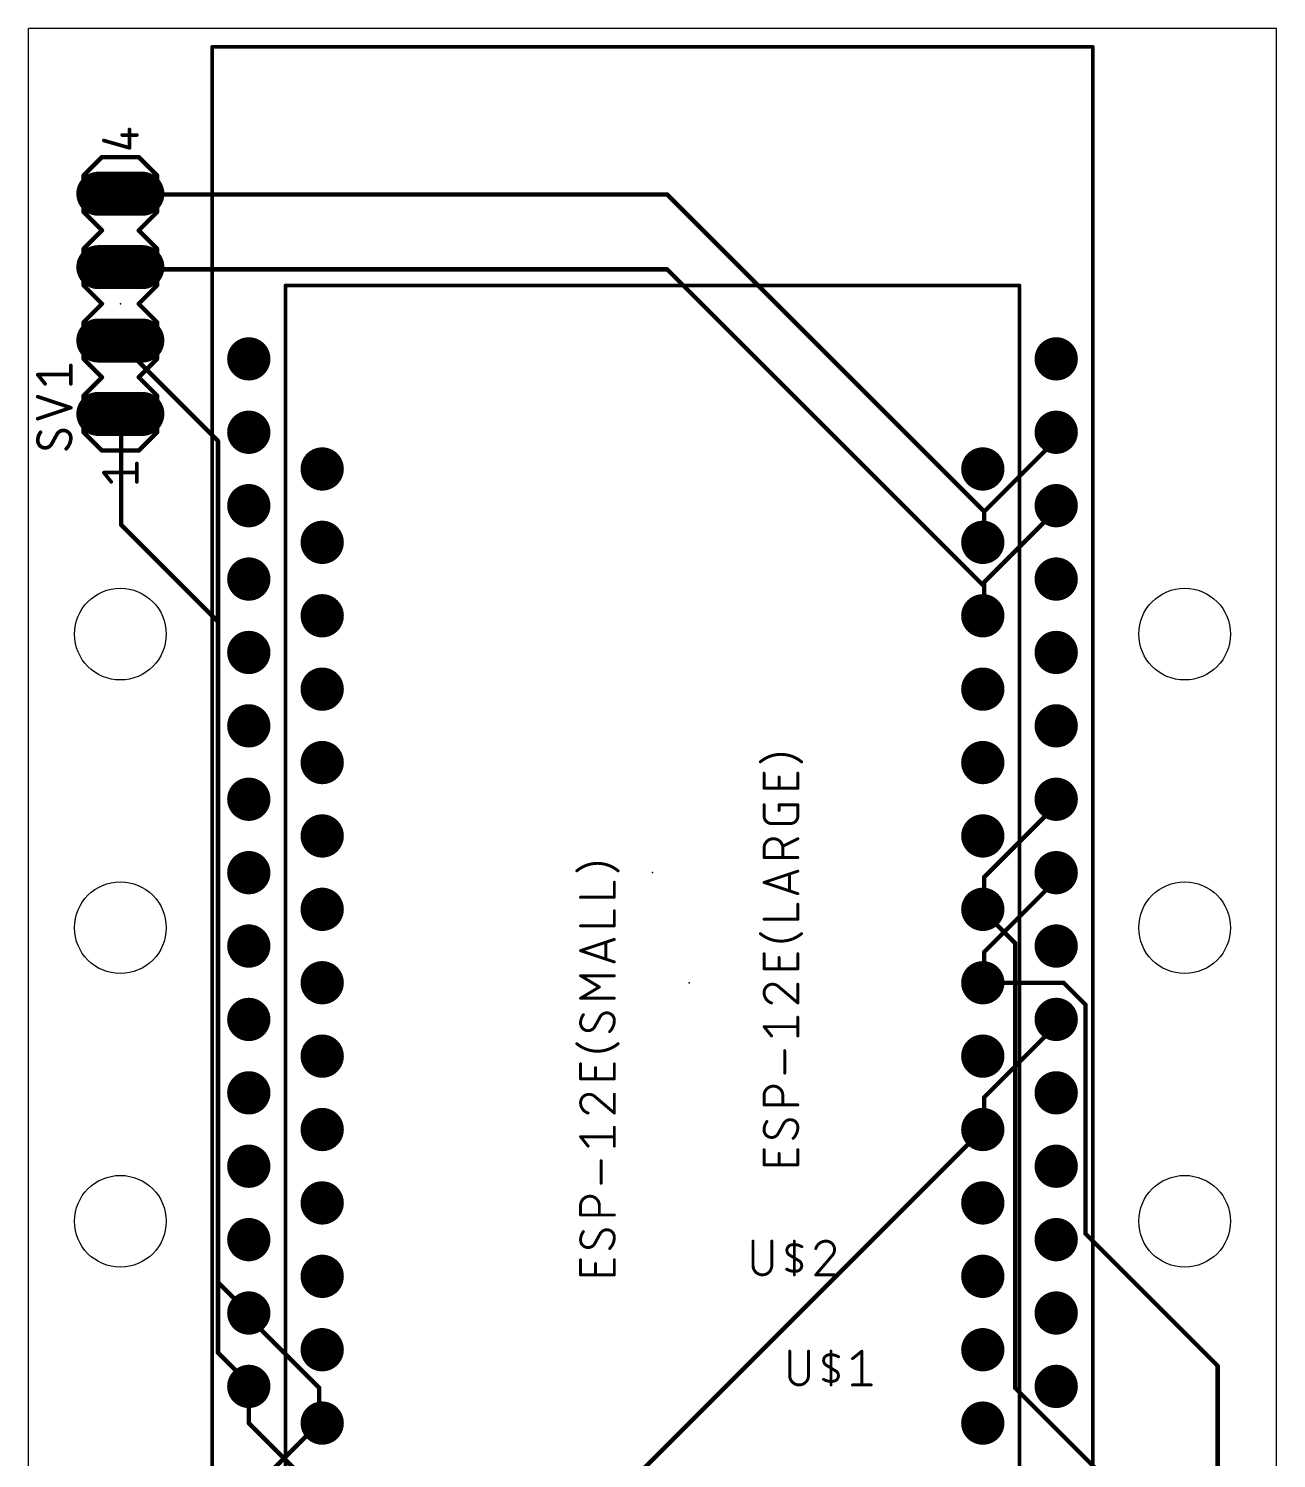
# Model space of a CAD drawing. Extents: x 0 to 1.75, y 0 to 2.95.
# Drawn here: x 0 to 1.7, y 1.002 to 2.95 of the extents above; entities that cross this region are included whole.
import ezdxf

# ---------------------------------------------------------------- set-up
doc = ezdxf.new("R2010")
doc.units = 0
for name, color, linetype in [('1', 12, 'CONTINUOUS'), ('16', 132, 'CONTINUOUS'), ('17', 110, 'CONTINUOUS'), ('20', 31, 'CONTINUOUS'), ('21', 253, 'CONTINUOUS'), ('23', 53, 'CONTINUOUS'), ('25', 253, 'CONTINUOUS'), ('49', 253, 'CONTINUOUS'), ('51', 253, 'CONTINUOUS')]:
    doc.layers.add(name, color=color, linetype=linetype)

# ---------------------------------------------------------------- blocks, each defined once
blk = doc.blocks.new('RECT')
blk.add_solid([(-0.5, -0.5), (0.5, -0.5), (-0.5, 0.5), (0.5, 0.5)])
blk = doc.blocks.new('LONGP100')
at = {"const_width": 1}
blk.add_lwpolyline([(-0.5, 0), (0.5, 0)], dxfattribs=at)
at = {"const_width": 0.5}
for points in [[(-0.5, 0.25, 1), (-0.5, -0.25)], [(0.5, -0.25, 1), (0.5, 0.25)]]:
    blk.add_lwpolyline(points, format="xyb", dxfattribs=at)
blk = doc.blocks.new('ROUNDP')
at = {"const_width": 0.5}
blk.add_lwpolyline([(0, -0.25, 1), (0, 0.25, 1), (0, -0.25)], format="xyb", dxfattribs=at)

msp = doc.modelspace()

# ---------------------------------------------------------------- linework, layer by layer
at = {"layer": '1', "const_width": 0.006}
for points in [[(0.126, 2.724), (0.125, 2.725)], [(0.87, 2.724), (0.126, 2.724)], [(1.302, 2.292), (0.87, 2.724)], [(0.126, 2.622), (0.125, 2.625)], [(0.87, 2.622), (0.126, 2.622)], [(1.302, 2.19), (0.87, 2.622)], [(0.126, 2.424), (0.125, 2.425)], [(0.126, 2.274), (0.126, 2.424)], [(1.398, 2.4), (1.398, 2.388)], [(1.398, 2.4), (1.4, 2.4)], [(1.398, 2.388), (1.302, 2.292)], [(1.404, 2.298), (1.302, 2.196)], [(1.404, 2.298), (1.4, 2.3)], [(1.302, 2.292), (1.302, 2.25)], [(0.258, 2.142), (0.126, 2.274)], [(1.302, 2.25), (1.3, 2.25)], [(1.302, 2.196), (1.302, 2.19)], [(1.302, 2.19), (1.302, 2.154)], [(0.258, 1.146), (0.258, 2.142)], [(1.302, 2.154), (1.3, 2.15)], [(1.404, 1.896), (1.302, 1.794)], [(1.404, 1.896), (1.4, 1.9)], [(1.302, 1.794), (1.302, 1.752)], [(1.398, 1.8), (1.398, 1.788)], [(1.398, 1.8), (1.4, 1.8)], [(1.398, 1.788), (1.302, 1.692)], [(1.302, 1.752), (1.3, 1.75)], [(1.302, 1.692), (1.302, 1.65)], [(1.302, 1.65), (1.3, 1.65)], [(1.302, 1.65), (1.41, 1.65)], [(1.41, 1.65), (1.44, 1.62)], [(1.44, 1.62), (1.44, 1.308)], [(1.404, 1.596), (1.302, 1.494)], [(1.404, 1.596), (1.4, 1.6)], [(1.302, 1.494), (1.302, 1.452)], [(1.3, 1.45), (0.756, 0.906)], [(1.302, 1.452), (1.3, 1.45)], [(1.44, 1.308), (1.62, 1.128)], [(0.3, 1.2), (0.3, 1.194)], [(0.3, 1.194), (0.396, 1.098)], [(0.3, 1.104), (0.258, 1.146)], [(1.62, 1.128), (1.62, 0.75)], [(0.3, 1.104), (0.3, 1.1)], [(0.3, 1.05), (0.3, 1.1)], [(0.396, 1.098), (0.396, 1.05)], [(0.4, 0.95), (0.3, 1.05)], [(0.396, 1.05), (0.4, 1.05)]]:
    msp.add_lwpolyline(points, dxfattribs=at)
at = {"layer": '1', "const_width": 0.003}
for points in [[(0.126061, 2.726061, 1), (0.123939, 2.723939)], [(0.126, 2.7255, 1), (0.126, 2.7225)], [(0.124939, 2.722939, 1), (0.127061, 2.725061)], [(0.871061, 2.725061, 1), (0.868939, 2.722939)], [(0.87, 2.7225, 1), (0.87, 2.7255)], [(0.126423, 2.625474, 1), (0.123577, 2.624526)], [(0.126, 2.6235, 1), (0.126, 2.6205)], [(0.124577, 2.621526, 1), (0.127423, 2.622474)], [(0.871061, 2.623061, 1), (0.868939, 2.620939)], [(0.87, 2.6205, 1), (0.87, 2.6235)], [(0.126061, 2.426061, 1), (0.123939, 2.423939)], [(0.1275, 2.424, 1), (0.1245, 2.424)], [(0.124939, 2.422939, 1), (0.127061, 2.425061)], [(1.3995, 2.4, 1), (1.3965, 2.4)], [(1.398, 2.4015, 1), (1.398, 2.3985)], [(1.4, 2.3985, 1), (1.4, 2.4015)], [(1.3965, 2.388, 1), (1.3995, 2.388)], [(1.399061, 2.386939, 1), (1.396939, 2.389061)], [(1.400671, 2.301342, 1), (1.399329, 2.298658)], [(1.405061, 2.296939, 1), (1.402939, 2.299061)], [(1.403329, 2.296658, 1), (1.404671, 2.299342)], [(1.3035, 2.292, 1), (1.3005, 2.292)], [(1.300939, 2.293061, 1), (1.303061, 2.290939)], [(1.300939, 2.290939, 1), (1.303061, 2.293061)], [(0.127061, 2.275061, 1), (0.124939, 2.272939)], [(0.1245, 2.274, 1), (0.1275, 2.274)], [(1.3, 2.2515, 1), (1.3, 2.2485)], [(1.3005, 2.25, 1), (1.3035, 2.25)], [(1.302, 2.2485, 1), (1.302, 2.2515)], [(1.3035, 2.196, 1), (1.3005, 2.196)], [(1.300939, 2.197061, 1), (1.303061, 2.194939)], [(1.3035, 2.19, 1), (1.3005, 2.19)], [(1.3005, 2.19, 1), (1.3035, 2.19)], [(1.300939, 2.188939, 1), (1.303061, 2.191061)], [(0.2595, 2.142, 1), (0.2565, 2.142)], [(0.256939, 2.140939, 1), (0.259061, 2.143061)], [(1.298658, 2.150671, 1), (1.301342, 2.149329)], [(1.3005, 2.154, 1), (1.3035, 2.154)], [(1.303342, 2.153329, 1), (1.300658, 2.154671)], [(1.401061, 1.901061, 1), (1.398939, 1.898939)], [(1.405061, 1.894939, 1), (1.402939, 1.897061)], [(1.402939, 1.894939, 1), (1.405061, 1.897061)], [(1.3035, 1.794, 1), (1.3005, 1.794)], [(1.300939, 1.795061, 1), (1.303061, 1.792939)], [(1.3995, 1.8, 1), (1.3965, 1.8)], [(1.398, 1.8015, 1), (1.398, 1.7985)], [(1.4, 1.7985, 1), (1.4, 1.8015)], [(1.3965, 1.788, 1), (1.3995, 1.788)], [(1.399061, 1.786939, 1), (1.396939, 1.789061)], [(1.3005, 1.752, 1), (1.3035, 1.752)], [(1.303061, 1.750939, 1), (1.300939, 1.753061)], [(1.298939, 1.751061, 1), (1.301061, 1.748939)], [(1.3035, 1.692, 1), (1.3005, 1.692)], [(1.300939, 1.693061, 1), (1.303061, 1.690939)], [(1.3, 1.6515, 1), (1.3, 1.6485)], [(1.302, 1.6515, 1), (1.302, 1.6485)], [(1.3005, 1.65, 1), (1.3035, 1.65)], [(1.302, 1.6485, 1), (1.302, 1.6515)], [(1.411061, 1.651061, 1), (1.408939, 1.648939)], [(1.41, 1.6485, 1), (1.41, 1.6515)], [(1.4415, 1.62, 1), (1.4385, 1.62)], [(1.438939, 1.618939, 1), (1.441061, 1.621061)], [(1.401061, 1.601061, 1), (1.398939, 1.598939)], [(1.405061, 1.594939, 1), (1.402939, 1.597061)], [(1.402939, 1.594939, 1), (1.405061, 1.597061)], [(1.3035, 1.494, 1), (1.3005, 1.494)], [(1.300939, 1.495061, 1), (1.303061, 1.492939)], [(1.298939, 1.451061, 1), (1.301061, 1.448939)], [(1.301061, 1.448939, 1), (1.298939, 1.451061)], [(1.3005, 1.452, 1), (1.3035, 1.452)], [(1.303061, 1.450939, 1), (1.300939, 1.453061)], [(1.441061, 1.309061, 1), (1.438939, 1.306939)], [(1.4385, 1.308, 1), (1.4415, 1.308)], [(0.3015, 1.2, 1), (0.2985, 1.2)], [(0.301061, 1.195061, 1), (0.298939, 1.192939)], [(0.2985, 1.194, 1), (0.3015, 1.194)], [(0.259061, 1.147061, 1), (0.256939, 1.144939)], [(0.2565, 1.146, 1), (0.2595, 1.146)], [(1.6215, 1.128, 1), (1.6185, 1.128)], [(1.618939, 1.126939, 1), (1.621061, 1.129061)], [(0.3015, 1.104, 1), (0.2985, 1.104)], [(0.3015, 1.1, 1), (0.2985, 1.1)], [(0.2985, 1.1, 1), (0.3015, 1.1)], [(0.298939, 1.102939, 1), (0.301061, 1.105061)], [(0.3975, 1.098, 1), (0.3945, 1.098)], [(0.394939, 1.096939, 1), (0.397061, 1.099061)], [(0.301061, 1.051061, 1), (0.298939, 1.048939)], [(0.396, 1.0515, 1), (0.396, 1.0485)], [(0.4, 1.0485, 1), (0.4, 1.0515)], [(0.2985, 1.05, 1), (0.3015, 1.05)], [(0.3945, 1.05, 1), (0.3975, 1.05)]]:
    msp.add_lwpolyline(points, format="xyb", dxfattribs=at)
at = {"layer": '16', "const_width": 0.006}
for points in [[(0.126, 2.52), (0.125, 2.525)], [(0.258, 2.388), (0.126, 2.52)], [(0.258, 1.242), (0.258, 2.388)], [(1.302, 1.746), (1.3, 1.75)], [(1.302, 1.746), (1.344, 1.704)], [(1.344, 1.704), (1.344, 1.098)], [(0.3, 1.2), (0.258, 1.242)], [(1.344, 1.098), (1.524, 0.918)], [(0.396, 1.05), (0.18, 0.834)], [(0.396, 1.05), (0.4, 1.05)]]:
    msp.add_lwpolyline(points, dxfattribs=at)
at = {"layer": '16', "const_width": 0.003}
for points in [[(0.126471, 2.525294, 1), (0.123529, 2.524706)], [(0.127061, 2.521061, 1), (0.124939, 2.518939)], [(0.124529, 2.519706, 1), (0.127471, 2.520294)], [(0.2595, 2.388, 1), (0.2565, 2.388)], [(0.256939, 2.386939, 1), (0.259061, 2.389061)], [(1.301342, 1.750671, 1), (1.298658, 1.749329)], [(1.303061, 1.747061, 1), (1.300939, 1.744939)], [(1.300658, 1.745329, 1), (1.303342, 1.746671)], [(1.3455, 1.704, 1), (1.3425, 1.704)], [(1.342939, 1.702939, 1), (1.345061, 1.705061)], [(0.259061, 1.243061, 1), (0.256939, 1.240939)], [(0.2565, 1.242, 1), (0.2595, 1.242)], [(0.298939, 1.198939, 1), (0.301061, 1.201061)], [(1.345061, 1.099061, 1), (1.342939, 1.096939)], [(1.3425, 1.098, 1), (1.3455, 1.098)], [(0.396, 1.0515, 1), (0.396, 1.0485)], [(0.397061, 1.048939, 1), (0.394939, 1.051061)], [(0.4, 1.0485, 1), (0.4, 1.0515)]]:
    msp.add_lwpolyline(points, format="xyb", dxfattribs=at)
at = {"layer": '20'}
for p, q in [((1.7, 2.95), (0, 2.95)), ((0, 0.65), (0, 2.95)), ((1.7, 0.65), (1.7, 2.95))]:
    msp.add_line(p, q, dxfattribs=at)
for centre in [(0.125, 2.125), (1.575, 2.125), (0.125, 1.725), (1.575, 1.725), (0.125, 1.325), (1.575, 1.325)]:
    msp.add_circle(centre, 0.0625, dxfattribs=at)
at = {"layer": '21'}
for points, const_width in [([(0.25, 2.925), (1.45, 2.925)], 0.005), ([(0.25, 0.675), (0.25, 2.925)], 0.005), ([(1.45, 2.925), (1.45, 0.675)], 0.005), ([(0.1275, 2.805), (0.1475, 2.805)], 0.005), ([(0.1375, 2.7875), (0.1375, 2.8125)], 0.005), ([(0.1025, 2.7975), (0.1375, 2.7875)], 0.005), ([(0.075, 2.75), (0.1, 2.775)], 0.006), ([(0.1, 2.775), (0.15, 2.775)], 0.006), ([(0.15, 2.775), (0.175, 2.75)], 0.006), ([(0.075, 2.7), (0.075, 2.75)], 0.006), ([(0.175, 2.75), (0.175, 2.7)], 0.006), ([(0.075, 2.7), (0.1, 2.675)], 0.006), ([(0.15, 2.675), (0.175, 2.7)], 0.006), ([(0.075, 2.65), (0.1, 2.675)], 0.006), ([(0.15, 2.675), (0.175, 2.65)], 0.006), ([(0.075, 2.6), (0.075, 2.65)], 0.006), ([(0.175, 2.65), (0.175, 2.6)], 0.006), ([(0.1, 2.575), (0.075, 2.6)], 0.006), ([(0.175, 2.6), (0.15, 2.575)], 0.006), ([(0.35, 2.6), (1.35, 2.6)], 0.005), ([(0.35, 0.7), (0.35, 2.6)], 0.005), ([(1.35, 2.6), (1.35, 0.7)], 0.005), ([(0.075, 2.55), (0.1, 2.575)], 0.006), ([(0.15, 2.575), (0.175, 2.55)], 0.006), ([(0.075, 2.5), (0.075, 2.55)], 0.006), ([(0.175, 2.55), (0.175, 2.5)], 0.006), ([(0.1, 2.475), (0.075, 2.5)], 0.006), ([(0.175, 2.5), (0.15, 2.475)], 0.006), ([(0.075, 2.45), (0.1, 2.475)], 0.006), ([(0.15, 2.475), (0.175, 2.45)], 0.006), ([(0.075, 2.4), (0.075, 2.45)], 0.006), ([(0.175, 2.45), (0.175, 2.4)], 0.006), ([(0.075, 2.4), (0.1, 2.375)], 0.006), ([(0.15, 2.375), (0.175, 2.4)], 0.006), ([(0.1, 2.375), (0.15, 2.375)], 0.006), ([(0.1475, 2.3325), (0.1475, 2.3575)], 0.005), ([(0.1125, 2.3325), (0.1025, 2.345)], 0.005), ([(0.1025, 2.345), (0.1475, 2.345)], 0.005)]:
    msp.add_lwpolyline(points, dxfattribs=dict(at, const_width=const_width))
for points, const_width in [([(0.25, 2.92625, 1), (0.25, 2.92375)], 0.0025), ([(0.25125, 2.925, 1), (0.24875, 2.925)], 0.0025), ([(1.45125, 2.925, 1), (1.44875, 2.925)], 0.0025), ([(1.45, 2.92375, 1), (1.45, 2.92625)], 0.0025), ([(0.1275, 2.80625, 1), (0.1275, 2.80375)], 0.0025), ([(0.13875, 2.8125, 1), (0.13625, 2.8125)], 0.0025), ([(0.1475, 2.80375, 1), (0.1475, 2.80625)], 0.0025), ([(0.102843, 2.798702, 1), (0.102157, 2.796298)], 0.0025), ([(0.13625, 2.7875, 1), (0.13875, 2.7875)], 0.0025), ([(0.137157, 2.786298, 1), (0.137843, 2.788702)], 0.0025), ([(0.1, 2.7765, 1), (0.1, 2.7735)], 0.003), ([(0.101061, 2.773939, 1), (0.098939, 2.776061)], 0.003), ([(0.151061, 2.776061, 1), (0.148939, 2.773939)], 0.003), ([(0.15, 2.7735, 1), (0.15, 2.7765)], 0.003), ([(0.0765, 2.75, 1), (0.0735, 2.75)], 0.003), ([(0.073939, 2.751061, 1), (0.076061, 2.748939)], 0.003), ([(0.1765, 2.75, 1), (0.1735, 2.75)], 0.003), ([(0.173939, 2.748939, 1), (0.176061, 2.751061)], 0.003), ([(0.076061, 2.701061, 1), (0.073939, 2.698939)], 0.003), ([(0.0735, 2.7, 1), (0.0765, 2.7)], 0.003), ([(0.1735, 2.7, 1), (0.1765, 2.7)], 0.003), ([(0.176061, 2.698939, 1), (0.173939, 2.701061)], 0.003), ([(0.101061, 2.673939, 1), (0.098939, 2.676061)], 0.003), ([(0.098939, 2.673939, 1), (0.101061, 2.676061)], 0.003), ([(0.151061, 2.676061, 1), (0.148939, 2.673939)], 0.003), ([(0.148939, 2.676061, 1), (0.151061, 2.673939)], 0.003), ([(0.0765, 2.65, 1), (0.0735, 2.65)], 0.003), ([(0.073939, 2.651061, 1), (0.076061, 2.648939)], 0.003), ([(0.1765, 2.65, 1), (0.1735, 2.65)], 0.003), ([(0.173939, 2.648939, 1), (0.176061, 2.651061)], 0.003), ([(0.076061, 2.601061, 1), (0.073939, 2.598939)], 0.003), ([(0.0735, 2.6, 1), (0.0765, 2.6)], 0.003), ([(0.1735, 2.6, 1), (0.1765, 2.6)], 0.003), ([(0.176061, 2.598939, 1), (0.173939, 2.601061)], 0.003), ([(0.35, 2.60125, 1), (0.35, 2.59875)], 0.0025), ([(0.35125, 2.6, 1), (0.34875, 2.6)], 0.0025), ([(1.35125, 2.6, 1), (1.34875, 2.6)], 0.0025), ([(1.35, 2.59875, 1), (1.35, 2.60125)], 0.0025), ([(0.101061, 2.573939, 1), (0.098939, 2.576061)], 0.003), ([(0.098939, 2.573939, 1), (0.101061, 2.576061)], 0.003), ([(0.151061, 2.576061, 1), (0.148939, 2.573939)], 0.003), ([(0.148939, 2.576061, 1), (0.151061, 2.573939)], 0.003), ([(0.0765, 2.55, 1), (0.0735, 2.55)], 0.003), ([(0.073939, 2.551061, 1), (0.076061, 2.548939)], 0.003), ([(0.1765, 2.55, 1), (0.1735, 2.55)], 0.003), ([(0.173939, 2.548939, 1), (0.176061, 2.551061)], 0.003), ([(0.076061, 2.501061, 1), (0.073939, 2.498939)], 0.003), ([(0.0735, 2.5, 1), (0.0765, 2.5)], 0.003), ([(0.1735, 2.5, 1), (0.1765, 2.5)], 0.003), ([(0.176061, 2.498939, 1), (0.173939, 2.501061)], 0.003), ([(0.101061, 2.473939, 1), (0.098939, 2.476061)], 0.003), ([(0.098939, 2.473939, 1), (0.101061, 2.476061)], 0.003), ([(0.151061, 2.476061, 1), (0.148939, 2.473939)], 0.003), ([(0.148939, 2.476061, 1), (0.151061, 2.473939)], 0.003), ([(0.0765, 2.45, 1), (0.0735, 2.45)], 0.003), ([(0.073939, 2.451061, 1), (0.076061, 2.448939)], 0.003), ([(0.1765, 2.45, 1), (0.1735, 2.45)], 0.003), ([(0.173939, 2.448939, 1), (0.176061, 2.451061)], 0.003), ([(0.076061, 2.401061, 1), (0.073939, 2.398939)], 0.003), ([(0.0735, 2.4, 1), (0.0765, 2.4)], 0.003), ([(0.1735, 2.4, 1), (0.1765, 2.4)], 0.003), ([(0.176061, 2.398939, 1), (0.173939, 2.401061)], 0.003), ([(0.1, 2.3765, 1), (0.1, 2.3735)], 0.003), ([(0.098939, 2.373939, 1), (0.101061, 2.376061)], 0.003), ([(0.148939, 2.376061, 1), (0.151061, 2.373939)], 0.003), ([(0.15, 2.3735, 1), (0.15, 2.3765)], 0.003), ([(0.14875, 2.3575, 1), (0.14625, 2.3575)], 0.0025), ([(0.103476, 2.345781, 1), (0.101524, 2.344219)], 0.0025), ([(0.1025, 2.34625, 1), (0.1025, 2.34375)], 0.0025), ([(0.1475, 2.34375, 1), (0.1475, 2.34625)], 0.0025), ([(0.111524, 2.331719, 1), (0.113476, 2.333281)], 0.0025), ([(0.14625, 2.3325, 1), (0.14875, 2.3325)], 0.0025)]:
    msp.add_lwpolyline(points, format="xyb", dxfattribs=dict(at, const_width=const_width))
at = {"layer": '23'}
for p in [(0.125, 2.575), (0.85, 1.8), (0.9, 1.65)]:
    msp.add_point(p, dxfattribs=at)
at = {"layer": '25', "const_width": 0.005}
for points in [[(0.0225, 2.466), (0.0125, 2.4785)], [(0.0125, 2.4785), (0.0575, 2.4785)], [(0.0575, 2.466), (0.0575, 2.491)], [(0.0575, 2.4335), (0.0125, 2.4485)], [(0.0125, 2.4185), (0.0575, 2.4335)], [(0.03875, 2.3975), (0.03125, 2.38375)]]:
    msp.add_lwpolyline(points, dxfattribs=at)
at = {"layer": '25'}
for points, const_width in [([(0.013476, 2.479281, 1), (0.011524, 2.477719)], 0.0025), ([(0.0125, 2.47975, 1), (0.0125, 2.47725)], 0.0025), ([(0.05875, 2.491, 1), (0.05625, 2.491)], 0.0025), ([(0.0575, 2.47725, 1), (0.0575, 2.47975)], 0.0025), ([(0.021524, 2.465219, 1), (0.023476, 2.466781)], 0.0025), ([(0.05625, 2.466, 1), (0.05875, 2.466)], 0.0025), ([(0.012895, 2.449686, 1), (0.012105, 2.447314)], 0.0025), ([(0.057895, 2.432314, 1), (0.057105, 2.434686)], 0.0025), ([(0.057105, 2.432314, 1), (0.057895, 2.434686)], 0.0025), ([(0.012105, 2.419686, 1), (0.012895, 2.417314)], 0.0025), ([(0.01625, 2.4, 0.162278), (0.0125, 2.38875)], 0.005), ([(0.01725, 2.39925, 1), (0.01525, 2.40075)], 0.0025), ([(0.0475, 2.4025, 0.265564), (0.03875, 2.3975)], 0.005), ([(0.037673, 2.398135, 1), (0.039827, 2.396865)], 0.0025), ([(0.039847, 2.396901, 1), (0.037653, 2.398099)], 0.0025), ([(0.0575, 2.3925, 0.414214), (0.0475, 2.4025)], 0.005), ([(0.0475, 2.40375, 1), (0.0475, 2.40125)], 0.0025), ([(0.0475, 2.40125, 1), (0.0475, 2.40375)], 0.0025), ([(0.0125, 2.38875, 0.414214), (0.0225, 2.37875)], 0.005), ([(0.01375, 2.38875, 1), (0.01125, 2.38875)], 0.0025), ([(0.01125, 2.38875, 1), (0.01375, 2.38875)], 0.0025), ([(0.0225, 2.37875, 0.265564), (0.03125, 2.38375)], 0.005), ([(0.0225, 2.38, 1), (0.0225, 2.3775)], 0.0025), ([(0.0225, 2.3775, 1), (0.0225, 2.38)], 0.0025), ([(0.030153, 2.384349, 1), (0.032347, 2.383151)], 0.0025), ([(0.032327, 2.383115, 1), (0.030173, 2.384385)], 0.0025), ([(0.05125, 2.3775, 0.2), (0.0575, 2.3925)], 0.005), ([(0.05037, 2.378388, 1), (0.05213, 2.376612)], 0.0025), ([(0.05875, 2.3925, 1), (0.05625, 2.3925)], 0.0025), ([(0.05625, 2.3925, 1), (0.05875, 2.3925)], 0.0025)]:
    msp.add_lwpolyline(points, format="xyb", dxfattribs=dict(at, const_width=const_width))
at = {"layer": '49'}
for points, const_width in [([(1.025, 1.961183, 0.176174), (0.996889, 1.950961)], 0.004), ([(0.996247, 1.951727, 1), (0.997531, 1.950194)], 0.002), ([(1.053111, 1.950961, 0.176175), (1.025, 1.961183)], 0.004), ([(1.025, 1.962183, 1), (1.025, 1.960183)], 0.002), ([(1.025, 1.960183, 1), (1.025, 1.962183)], 0.002), ([(1.052469, 1.950194, 1), (1.053753, 1.951727)], 0.002), ([(1.003, 1.935444, 1), (1.001, 1.935444)], 0.002), ([(1.023445, 1.930332, 1), (1.021445, 1.930332)], 0.002), ([(1.049, 1.935444, 1), (1.047, 1.935444)], 0.002), ([(1.002, 1.915999, 1), (1.002, 1.913999)], 0.002), ([(1.001, 1.914999, 1), (1.003, 1.914999)], 0.002), ([(1.021445, 1.914999, 1), (1.023445, 1.914999)], 0.002), ([(1.047, 1.914999, 1), (1.049, 1.914999)], 0.002), ([(1.048, 1.913999, 1), (1.048, 1.915999)], 0.002), ([(1.003, 1.892466, 1), (1.001, 1.892466)], 0.002), ([(1.023445, 1.892466, 1), (1.021445, 1.892466)], 0.002), ([(1.022445, 1.893466, 1), (1.022445, 1.891466)], 0.002), ([(1.049, 1.892466, 1), (1.047, 1.892466)], 0.002), ([(1.048, 1.891466, 1), (1.048, 1.893466)], 0.002), ([(1.002, 1.877133, 0.414207), (1.012222, 1.86691)], 0.004), ([(1.003, 1.877133, 1), (1.001, 1.877132)], 0.002), ([(1.001, 1.877133, 1), (1.003, 1.877133)], 0.002), ([(1.021445, 1.884799, 1), (1.023445, 1.884799)], 0.002), ([(1.037778, 1.86691, 0.414214), (1.048, 1.877133)], 0.004), ([(1.049, 1.877133, 1), (1.047, 1.877133)], 0.002), ([(1.047, 1.877133, 1), (1.049, 1.877133)], 0.002), ([(1.012222, 1.86791, 1), (1.012222, 1.86591)], 0.002), ([(1.012222, 1.86591, 1), (1.012222, 1.86791)], 0.002), ([(1.037778, 1.86791, 1), (1.037778, 1.86591)], 0.002), ([(1.037778, 1.86591, 1), (1.037778, 1.86791)], 0.002), ([(1.027556, 1.833478, 1), (1.002, 1.833478)], 0.004), ([(1.003, 1.833478, 1), (1.001, 1.833478)], 0.002), ([(1.001, 1.833478, 1), (1.003, 1.833478)], 0.002), ([(1.027108, 1.836928, 1), (1.028003, 1.835139)], 0.002), ([(1.028556, 1.833478, 1), (1.026556, 1.833478)], 0.002), ([(1.026556, 1.833478, 1), (1.028556, 1.833478)], 0.002), ([(1.048447, 1.845361, 1), (1.047553, 1.84715)], 0.002), ([(0.775, 1.812683, 0.176174), (0.746889, 1.802461)], 0.004), ([(0.803111, 1.802461, 0.176175), (0.775, 1.812683)], 0.004), ([(0.775, 1.813683, 1), (0.775, 1.811683)], 0.002), ([(0.775, 1.811683, 1), (0.775, 1.813683)], 0.002), ([(1.002, 1.8217, 1), (1.002, 1.8197)], 0.002), ([(1.001, 1.8207, 1), (1.003, 1.8207)], 0.002), ([(1.026556, 1.8207, 1), (1.028556, 1.8207)], 0.002), ([(1.048, 1.8197, 1), (1.048, 1.8217)], 0.002), ([(0.746247, 1.803227, 1), (0.747531, 1.801695)], 0.002), ([(0.802469, 1.801695, 1), (0.803753, 1.803227)], 0.002), ([(1.0375, 1.798188, 1), (1.0355, 1.798188)], 0.002), ([(1.048316, 1.801073, 1), (1.047684, 1.80297)], 0.002), ([(0.799, 1.786944, 1), (0.797, 1.786944)], 0.002), ([(1.002316, 1.787637, 1), (1.001684, 1.78574)], 0.002), ([(1.001684, 1.787637, 1), (1.002316, 1.78574)], 0.002), ([(1.0355, 1.775188, 1), (1.0375, 1.775188)], 0.002), ([(1.047684, 1.770406, 1), (1.048316, 1.772304)], 0.002), ([(0.752, 1.767499, 1), (0.752, 1.765499)], 0.002), ([(0.797, 1.766499, 1), (0.799, 1.766499)], 0.002), ([(0.798, 1.765499, 1), (0.798, 1.767499)], 0.002), ([(1.049, 1.756944, 1), (1.047, 1.756944)], 0.002), ([(0.799, 1.747944, 1), (0.797, 1.747944)], 0.002), ([(1.002, 1.737499, 1), (1.002, 1.735499)], 0.002), ([(1.047, 1.736499, 1), (1.049, 1.736499)], 0.002), ([(1.048, 1.735499, 1), (1.048, 1.737499)], 0.002), ([(0.752, 1.728499, 1), (0.752, 1.726499)], 0.002), ([(0.797, 1.727499, 1), (0.799, 1.727499)], 0.002), ([(0.798, 1.726499, 1), (0.798, 1.728499)], 0.002), ([(0.996889, 1.716915, 0.176174), (1.025, 1.706693)], 0.004), ([(0.997531, 1.717682, 1), (0.996247, 1.716149)], 0.002), ([(1.025, 1.706693, 0.176175), (1.053111, 1.716915)], 0.004), ([(1.053753, 1.716149, 1), (1.052469, 1.717682)], 0.002), ([(0.752316, 1.694637, 1), (0.751684, 1.692739)], 0.002), ([(0.751684, 1.694637, 1), (0.752316, 1.692739)], 0.002), ([(0.7875, 1.705188, 1), (0.7855, 1.705188)], 0.002), ([(0.798316, 1.708073, 1), (0.797684, 1.70997)], 0.002), ([(1.025, 1.707693, 1), (1.025, 1.705693)], 0.002), ([(1.025, 1.705693, 1), (1.025, 1.707693)], 0.002), ([(0.7855, 1.682188, 1), (0.7875, 1.682188)], 0.002), ([(0.797684, 1.677406, 1), (0.798316, 1.679304)], 0.002), ([(1.003, 1.689444, 1), (1.001, 1.689444)], 0.002), ([(1.023445, 1.684333, 1), (1.021445, 1.684333)], 0.002), ([(1.049, 1.689444, 1), (1.047, 1.689444)], 0.002), ([(0.752514, 1.660379, 1), (0.751486, 1.658664)], 0.002), ([(0.752, 1.660521, 1), (0.752, 1.658521)], 0.002), ([(0.798, 1.658521, 1), (0.798, 1.660521)], 0.002), ([(1.002, 1.67, 1), (1.002, 1.668)], 0.002), ([(1.001, 1.669, 1), (1.003, 1.669)], 0.002), ([(1.021445, 1.669, 1), (1.023445, 1.669)], 0.002), ([(1.047, 1.669, 1), (1.049, 1.669)], 0.002), ([(1.048, 1.668, 1), (1.048, 1.67)], 0.002), ([(0.77807, 1.643331, 1), (0.777041, 1.645046)], 0.002), ([(0.777041, 1.643331, 1), (0.77807, 1.645046)], 0.002), ([(1.0135, 1.647966, 0.414214), (1.002, 1.636466)], 0.004), ([(1.002, 1.636466, 0.325186), (1.012222, 1.622411)], 0.004), ([(1.003, 1.636466, 1), (1.001, 1.636466)], 0.002), ([(1.001, 1.636466, 1), (1.003, 1.636466)], 0.002), ([(1.022445, 1.644133, 0.205256), (1.0135, 1.647966)], 0.004), ([(1.0135, 1.648966, 1), (1.0135, 1.646966)], 0.002), ([(1.0135, 1.646966, 1), (1.0135, 1.648966)], 0.002), ([(1.023092, 1.644895, 1), (1.021797, 1.643371)], 0.002), ([(1.02172, 1.643443, 1), (1.023169, 1.644823)], 0.002), ([(1.049, 1.647966, 1), (1.047, 1.647966)], 0.002), ([(0.752, 1.629855, 1), (0.752, 1.627855)], 0.002), ([(0.751486, 1.629712, 1), (0.752514, 1.627997)], 0.002), ([(0.798, 1.627855, 1), (0.798, 1.629855)], 0.002), ([(1.011914, 1.621459, 1), (1.01253, 1.623362)], 0.002), ([(1.047, 1.622411, 1), (1.049, 1.622411)], 0.002), ([(1.047352, 1.621649, 1), (1.048648, 1.623173)], 0.002), ([(0.755833, 1.60641, 0.162281), (0.752, 1.59491)], 0.004), ([(0.756633, 1.60581, 1), (0.755033, 1.60701)], 0.002), ([(0.787778, 1.608966, 0.265565), (0.778833, 1.603855)], 0.004), ([(0.777972, 1.604363, 1), (0.779695, 1.603347)], 0.002), ([(0.779711, 1.603376, 1), (0.777956, 1.604334)], 0.002), ([(0.798, 1.598744, 0.414214), (0.787778, 1.608966)], 0.004), ([(0.787778, 1.609966, 1), (0.787778, 1.607966)], 0.002), ([(0.787778, 1.607966, 1), (0.787778, 1.609966)], 0.002), ([(0.791611, 1.58341, 0.199996), (0.798, 1.598744)], 0.004), ([(0.799, 1.598744, 1), (0.797, 1.598744)], 0.002), ([(0.797, 1.598744, 1), (0.799, 1.598744)], 0.002), ([(1.049, 1.602966, 1), (1.047, 1.602966)], 0.002), ([(0.752, 1.59491, 0.414214), (0.762222, 1.584688)], 0.004), ([(0.753, 1.59491, 1), (0.751, 1.59491)], 0.002), ([(0.751, 1.59491, 1), (0.753, 1.59491)], 0.002), ([(0.762222, 1.584688, 0.265567), (0.771167, 1.589799)], 0.004), ([(0.762222, 1.585688, 1), (0.762222, 1.583688)], 0.002), ([(0.762222, 1.583688, 1), (0.762222, 1.585688)], 0.002), ([(0.770289, 1.590278, 1), (0.772045, 1.58932)], 0.002), ([(0.772028, 1.589292, 1), (0.770305, 1.590307)], 0.002), ([(0.790907, 1.58412, 1), (0.792315, 1.5827)], 0.002), ([(1.002781, 1.590813, 1), (1.001219, 1.589564)], 0.002), ([(1.002, 1.591188, 1), (1.002, 1.589188)], 0.002), ([(1.011441, 1.576786, 1), (1.013003, 1.578036)], 0.002), ([(1.047, 1.577411, 1), (1.049, 1.577411)], 0.002), ([(1.048, 1.589188, 1), (1.048, 1.591188)], 0.002), ([(0.746889, 1.566915, 0.176174), (0.775, 1.556693)], 0.004), ([(0.747531, 1.567682, 1), (0.746247, 1.566149)], 0.002), ([(0.775, 1.556693, 0.176175), (0.803111, 1.566915)], 0.004), ([(0.775, 1.557693, 1), (0.775, 1.555693)], 0.002), ([(0.775, 1.555693, 1), (0.775, 1.557693)], 0.002), ([(0.803753, 1.566149, 1), (0.802469, 1.567682)], 0.002), ([(1.031111, 1.557522, 1), (1.029111, 1.557522)], 0.002), ([(0.753, 1.539444, 1), (0.751, 1.539444)], 0.002), ([(0.799, 1.539444, 1), (0.797, 1.539444)], 0.002), ([(0.752, 1.52, 1), (0.752, 1.518)], 0.002), ([(0.751, 1.519, 1), (0.753, 1.519)], 0.002), ([(0.773445, 1.534333, 1), (0.771445, 1.534333)], 0.002), ([(0.771445, 1.519, 1), (0.773445, 1.519)], 0.002), ([(0.797, 1.519, 1), (0.799, 1.519)], 0.002), ([(0.798, 1.518, 1), (0.798, 1.52)], 0.002), ([(1.029111, 1.526855, 1), (1.031111, 1.526855)], 0.002), ([(1.027556, 1.496355, 1), (1.002, 1.496355)], 0.004), ([(0.7635, 1.497966, 0.414214), (0.752, 1.486466)], 0.004), ([(0.752, 1.486466, 0.325186), (0.762222, 1.472411)], 0.004), ([(0.753, 1.486466, 1), (0.751, 1.486466)], 0.002), ([(0.751, 1.486466, 1), (0.753, 1.486466)], 0.002), ([(0.772445, 1.494133, 0.205256), (0.7635, 1.497966)], 0.004), ([(0.7635, 1.498966, 1), (0.7635, 1.496966)], 0.002), ([(0.7635, 1.496966, 1), (0.7635, 1.498966)], 0.002), ([(0.773092, 1.494895, 1), (0.771797, 1.493371)], 0.002), ([(0.77172, 1.493443, 1), (0.773169, 1.494823)], 0.002), ([(0.799, 1.497966, 1), (0.797, 1.497966)], 0.002), ([(1.003, 1.496355, 1), (1.001, 1.496355)], 0.002), ([(1.001, 1.496355, 1), (1.003, 1.496355)], 0.002), ([(1.002, 1.484578, 1), (1.002, 1.482578)], 0.002), ([(1.001, 1.483578, 1), (1.003, 1.483578)], 0.002), ([(1.028556, 1.496355, 1), (1.026556, 1.496355)], 0.002), ([(1.026556, 1.496355, 1), (1.028556, 1.496355)], 0.002), ([(1.026556, 1.483578, 1), (1.028556, 1.483578)], 0.002), ([(1.048, 1.482578, 1), (1.048, 1.484578)], 0.002), ([(0.761914, 1.471459, 1), (0.76253, 1.473362)], 0.002), ([(0.797, 1.472411, 1), (0.799, 1.472411)], 0.002), ([(0.797352, 1.471649, 1), (0.798648, 1.473173)], 0.002), ([(1.005833, 1.460911, 0.162281), (1.002, 1.449411)], 0.004), ([(1.006633, 1.460311, 1), (1.005033, 1.461511)], 0.002), ([(1.037778, 1.463467, 0.265565), (1.028833, 1.458355)], 0.004), ([(1.048, 1.453244, 0.414214), (1.037778, 1.463467)], 0.004), ([(1.037778, 1.464467, 1), (1.037778, 1.462467)], 0.002), ([(1.037778, 1.462467, 1), (1.037778, 1.464467)], 0.002), ([(0.752781, 1.440813, 1), (0.751219, 1.439564)], 0.002), ([(0.752, 1.441188, 1), (0.752, 1.439188)], 0.002), ([(0.799, 1.452966, 1), (0.797, 1.452966)], 0.002), ([(0.798, 1.439188, 1), (0.798, 1.441188)], 0.002), ([(1.002, 1.449411, 0.414214), (1.012222, 1.439189)], 0.004), ([(1.003, 1.449411, 1), (1.001, 1.449411)], 0.002), ([(1.001, 1.449411, 1), (1.003, 1.449411)], 0.002), ([(1.012222, 1.439189, 0.265567), (1.021167, 1.4443)], 0.004), ([(1.020289, 1.444779, 1), (1.022045, 1.443821)], 0.002), ([(1.022028, 1.443792, 1), (1.020305, 1.444808)], 0.002), ([(1.027972, 1.458863, 1), (1.029695, 1.457848)], 0.002), ([(1.029711, 1.457877, 1), (1.027956, 1.458834)], 0.002), ([(1.041611, 1.437911, 0.199996), (1.048, 1.453244)], 0.004), ([(1.049, 1.453244, 1), (1.047, 1.453244)], 0.002), ([(1.047, 1.453244, 1), (1.049, 1.453244)], 0.002), ([(0.761441, 1.426786, 1), (0.763003, 1.428036)], 0.002), ([(0.797, 1.427411, 1), (0.799, 1.427411)], 0.002), ([(1.003, 1.422444, 1), (1.001, 1.422444)], 0.002), ([(1.012222, 1.440189, 1), (1.012222, 1.438189)], 0.002), ([(1.012222, 1.438189, 1), (1.012222, 1.440189)], 0.002), ([(1.040907, 1.438621, 1), (1.042315, 1.437201)], 0.002), ([(1.049, 1.422444, 1), (1.047, 1.422444)], 0.002), ([(0.781111, 1.407522, 1), (0.779111, 1.407522)], 0.002), ([(1.002, 1.403, 1), (1.002, 1.401)], 0.002), ([(1.001, 1.402, 1), (1.003, 1.402)], 0.002), ([(1.023445, 1.417333, 1), (1.021445, 1.417333)], 0.002), ([(1.021445, 1.402, 1), (1.023445, 1.402)], 0.002), ([(1.047, 1.402, 1), (1.049, 1.402)], 0.002), ([(1.048, 1.401, 1), (1.048, 1.403)], 0.002), ([(0.779111, 1.376855, 1), (0.781111, 1.376855)], 0.002), ([(0.777556, 1.346355, 1), (0.752, 1.346355)], 0.004), ([(0.753, 1.346355, 1), (0.751, 1.346355)], 0.002), ([(0.751, 1.346355, 1), (0.753, 1.346355)], 0.002), ([(0.778556, 1.346355, 1), (0.776556, 1.346355)], 0.002), ([(0.776556, 1.346355, 1), (0.778556, 1.346355)], 0.002), ([(0.752, 1.334578, 1), (0.752, 1.332578)], 0.002), ([(0.751, 1.333578, 1), (0.753, 1.333578)], 0.002), ([(0.776556, 1.333578, 1), (0.778556, 1.333578)], 0.002), ([(0.798, 1.332578, 1), (0.798, 1.334578)], 0.002), ([(0.755833, 1.310911, 0.162281), (0.752, 1.299411)], 0.004), ([(0.756633, 1.310311, 1), (0.755033, 1.311511)], 0.002), ([(0.787778, 1.313467, 0.265565), (0.778833, 1.308355)], 0.004), ([(0.777972, 1.308863, 1), (0.779695, 1.307848)], 0.002), ([(0.779711, 1.307877, 1), (0.777956, 1.308834)], 0.002), ([(0.798, 1.303244, 0.414214), (0.787778, 1.313467)], 0.004), ([(0.787778, 1.314467, 1), (0.787778, 1.312467)], 0.002), ([(0.787778, 1.312467, 1), (0.787778, 1.314467)], 0.002), ([(0.791611, 1.287911, 0.199996), (0.798, 1.303244)], 0.004), ([(0.799, 1.303244, 1), (0.797, 1.303244)], 0.002), ([(0.752, 1.299411, 0.414214), (0.762222, 1.289189)], 0.004), ([(0.753, 1.299411, 1), (0.751, 1.299411)], 0.002), ([(0.751, 1.299411, 1), (0.753, 1.299411)], 0.002), ([(0.762222, 1.289189, 0.265567), (0.771167, 1.2943)], 0.004), ([(0.762222, 1.290189, 1), (0.762222, 1.288189)], 0.002), ([(0.762222, 1.288189, 1), (0.762222, 1.290189)], 0.002), ([(0.770289, 1.294779, 1), (0.772045, 1.293821)], 0.002), ([(0.772028, 1.293792, 1), (0.770305, 1.294808)], 0.002), ([(0.790907, 1.288621, 1), (0.792315, 1.287201)], 0.002), ([(0.797, 1.303244, 1), (0.799, 1.303244)], 0.002), ([(0.987945, 1.298, 1), (0.985945, 1.298)], 0.002), ([(1.0135, 1.298, 1), (1.0115, 1.298)], 0.002), ([(1.039389, 1.292889, 0.691672), (1.036833, 1.278833)], 0.004), ([(1.053445, 1.290333, 0.182258), (1.039389, 1.292889)], 0.004), ([(1.039209, 1.293872, 1), (1.039569, 1.291905)], 0.002), ([(1.039569, 1.291905, 1), (1.039209, 1.293872)], 0.002), ([(1.044222, 1.298, 1), (1.042222, 1.298)], 0.002), ([(1.05293, 1.289476, 1), (1.053959, 1.291191)], 0.002), ([(1.0865, 1.298, 0.325184), (1.072444, 1.287778)], 0.004), ([(1.071493, 1.288086, 1), (1.073396, 1.28747)], 0.002), ([(1.098, 1.2865, 0.414214), (1.0865, 1.298)], 0.004), ([(1.0865, 1.299, 1), (1.0865, 1.297)], 0.002), ([(1.0865, 1.297, 1), (1.0865, 1.299)], 0.002), ([(1.094167, 1.277555, 0.20525), (1.098, 1.2865)], 0.004), ([(1.099, 1.2865, 1), (1.097, 1.2865)], 0.002), ([(1.097, 1.2865, 1), (1.099, 1.2865)], 0.002), ([(0.753, 1.272444, 1), (0.751, 1.272444)], 0.002), ([(0.773445, 1.267333, 1), (0.771445, 1.267333)], 0.002), ([(0.799, 1.272444, 1), (0.797, 1.272444)], 0.002), ([(0.986945, 1.264778, 1), (1.0125, 1.264778)], 0.004), ([(0.987945, 1.264778, 1), (0.985945, 1.264778)], 0.002), ([(1.0135, 1.264778, 1), (1.0115, 1.264778)], 0.002), ([(1.037348, 1.279691, 1), (1.036319, 1.277976)], 0.002), ([(1.036319, 1.277976, 1), (1.037348, 1.279691)], 0.002), ([(1.043737, 1.275857, 1), (1.042708, 1.274143)], 0.002), ([(1.042708, 1.274143, 1), (1.043737, 1.275857)], 0.002), ([(1.047056, 1.257111, 0.691669), (1.049611, 1.271167)], 0.004), ([(1.050126, 1.272024, 1), (1.049097, 1.270309)], 0.002), ([(1.049097, 1.270309, 1), (1.050126, 1.272024)], 0.002), ([(1.093477, 1.27828, 1), (1.094856, 1.276831)], 0.002), ([(1.094929, 1.276908, 1), (1.093405, 1.278203)], 0.002), ([(0.752, 1.253, 1), (0.752, 1.251)], 0.002), ([(0.751, 1.252, 1), (0.753, 1.252)], 0.002), ([(0.771445, 1.252, 1), (0.773445, 1.252)], 0.002), ([(0.797, 1.252, 1), (0.799, 1.252)], 0.002), ([(0.798, 1.251, 1), (0.798, 1.253)], 0.002), ([(0.985945, 1.264778, 1), (0.987945, 1.264778)], 0.002), ([(1.0115, 1.264778, 1), (1.0135, 1.264778)], 0.002), ([(1.033, 1.259667, 0.18226), (1.047056, 1.257111)], 0.004), ([(1.033515, 1.260524, 1), (1.032486, 1.258809)], 0.002), ([(1.042222, 1.252, 1), (1.044222, 1.252)], 0.002), ([(1.046876, 1.258095, 1), (1.047235, 1.256127)], 0.002), ([(1.047235, 1.256127, 1), (1.046876, 1.258095)], 0.002), ([(1.072445, 1.253, 1), (1.072445, 1.251)], 0.002), ([(1.071683, 1.252648, 1), (1.073206, 1.251352)], 0.002), ([(1.098, 1.251, 1), (1.098, 1.253)], 0.002), ([(1.037945, 1.148, 1), (1.035945, 1.148)], 0.002), ([(1.0635, 1.148, 1), (1.0615, 1.148)], 0.002), ([(1.094222, 1.148, 1), (1.092222, 1.148)], 0.002), ([(1.136222, 1.148, 1), (1.134222, 1.148)], 0.002), ([(1.135847, 1.147219, 1), (1.134597, 1.148781)], 0.002), ([(1.089389, 1.142889, 0.691672), (1.086833, 1.128833)], 0.004), ([(1.087348, 1.129691, 1), (1.086319, 1.127976)], 0.002), ([(1.086319, 1.127976, 1), (1.087348, 1.129691)], 0.002), ([(1.103445, 1.140333, 0.182258), (1.089389, 1.142889)], 0.004), ([(1.089209, 1.143872, 1), (1.089569, 1.141905)], 0.002), ([(1.089569, 1.141905, 1), (1.089209, 1.143872)], 0.002), ([(1.10293, 1.139476, 1), (1.103959, 1.141191)], 0.002), ([(1.12182, 1.138559, 1), (1.123069, 1.136997)], 0.002), ([(1.036945, 1.114778, 1), (1.0625, 1.114778)], 0.004), ([(1.037945, 1.114778, 1), (1.035945, 1.114778)], 0.002), ([(1.035945, 1.114778, 1), (1.037945, 1.114778)], 0.002), ([(1.0635, 1.114778, 1), (1.0615, 1.114778)], 0.002), ([(1.0615, 1.114778, 1), (1.0635, 1.114778)], 0.002), ([(1.083, 1.109667, 0.18226), (1.097056, 1.107111)], 0.004), ([(1.083515, 1.110524, 1), (1.082486, 1.108809)], 0.002), ([(1.093737, 1.125857, 1), (1.092708, 1.124143)], 0.002), ([(1.092708, 1.124143, 1), (1.093737, 1.125857)], 0.002), ([(1.097056, 1.107111, 0.691669), (1.099611, 1.121167)], 0.004), ([(1.100126, 1.122024, 1), (1.099097, 1.120309)], 0.002), ([(1.099097, 1.120309, 1), (1.100126, 1.122024)], 0.002), ([(1.092222, 1.102, 1), (1.094222, 1.102)], 0.002), ([(1.096876, 1.108095, 1), (1.097235, 1.106127)], 0.002), ([(1.097235, 1.106127, 1), (1.096876, 1.108095)], 0.002), ([(1.122445, 1.103, 1), (1.122445, 1.101)], 0.002), ([(1.134222, 1.102, 1), (1.136222, 1.102)], 0.002), ([(1.148, 1.101, 1), (1.148, 1.103)], 0.002)]:
    msp.add_lwpolyline(points, format="xyb", dxfattribs=dict(at, const_width=const_width))
at = {"layer": '49', "const_width": 0.004}
for points in [[(1.002, 1.914999), (1.002, 1.935444)], [(1.022445, 1.914999), (1.022445, 1.930332)], [(1.048, 1.935444), (1.048, 1.914999)], [(1.048, 1.914999), (1.002, 1.914999)], [(1.002, 1.877133), (1.002, 1.892466)], [(1.022445, 1.884799), (1.022445, 1.892466)], [(1.022445, 1.892466), (1.048, 1.892466)], [(1.048, 1.892466), (1.048, 1.877133)], [(1.037778, 1.86691), (1.012222, 1.86691)], [(1.002, 1.8207), (1.002, 1.833478)], [(1.048, 1.846256), (1.027556, 1.836034)], [(1.027556, 1.833478), (1.027556, 1.8207)], [(1.048, 1.8207), (1.002, 1.8207)], [(1.002, 1.786688), (1.048, 1.802022)], [(1.0365, 1.798188), (1.0365, 1.775188)], [(0.798, 1.766499), (0.798, 1.786944)], [(1.048, 1.771355), (1.002, 1.786688)], [(0.752, 1.766499), (0.798, 1.766499)], [(1.048, 1.736499), (1.048, 1.756944)], [(0.798, 1.727499), (0.798, 1.747944)], [(1.002, 1.736499), (1.048, 1.736499)], [(0.752, 1.727499), (0.798, 1.727499)], [(0.752, 1.693688), (0.798, 1.709021)], [(0.798, 1.678355), (0.752, 1.693688)], [(0.7865, 1.705188), (0.7865, 1.682188)], [(1.002, 1.669), (1.002, 1.689444)], [(1.022445, 1.669), (1.022445, 1.684333)], [(1.048, 1.689444), (1.048, 1.669)], [(0.777556, 1.644188), (0.752, 1.659521)], [(0.752, 1.659521), (0.798, 1.659521)], [(1.048, 1.669), (1.002, 1.669)], [(0.752, 1.628855), (0.777556, 1.644188)], [(1.022445, 1.644133), (1.048, 1.622411)], [(1.048, 1.622411), (1.048, 1.647966)], [(0.798, 1.628855), (0.752, 1.628855)], [(0.778833, 1.603855), (0.771167, 1.589799)], [(1.048, 1.577411), (1.048, 1.602966)], [(1.012222, 1.577411), (1.002, 1.590188)], [(1.002, 1.590188), (1.048, 1.590188)], [(1.030111, 1.526855), (1.030111, 1.557522)], [(0.752, 1.519), (0.752, 1.539444)], [(0.798, 1.539444), (0.798, 1.519)], [(0.798, 1.519), (0.752, 1.519)], [(0.772445, 1.519), (0.772445, 1.534333)], [(0.772445, 1.494133), (0.798, 1.472411)], [(0.798, 1.472411), (0.798, 1.497966)], [(1.002, 1.483578), (1.002, 1.496355)], [(1.048, 1.483578), (1.002, 1.483578)], [(1.027556, 1.496355), (1.027556, 1.483578)], [(0.762222, 1.427411), (0.752, 1.440188)], [(0.752, 1.440188), (0.798, 1.440188)], [(0.798, 1.427411), (0.798, 1.452966)], [(1.028833, 1.458355), (1.021167, 1.4443)], [(1.002, 1.402), (1.002, 1.422444)], [(1.048, 1.422444), (1.048, 1.402)], [(0.780111, 1.376855), (0.780111, 1.407522)], [(1.048, 1.402), (1.002, 1.402)], [(1.022445, 1.402), (1.022445, 1.417333)], [(0.752, 1.333578), (0.752, 1.346355)], [(0.777556, 1.346355), (0.777556, 1.333578)], [(0.798, 1.333578), (0.752, 1.333578)], [(0.778833, 1.308355), (0.771167, 1.2943)], [(0.986945, 1.298), (0.986945, 1.264778)], [(1.0125, 1.264778), (1.0125, 1.298)], [(1.043222, 1.252), (1.043222, 1.298)], [(0.752, 1.252), (0.752, 1.272444)], [(0.772445, 1.252), (0.772445, 1.267333)], [(0.798, 1.272444), (0.798, 1.252)], [(1.043222, 1.275), (1.036833, 1.278833)], [(1.043222, 1.275), (1.049611, 1.271167)], [(1.094167, 1.277555), (1.072445, 1.252)], [(0.798, 1.252), (0.752, 1.252)], [(1.072445, 1.252), (1.098, 1.252)], [(1.036945, 1.148), (1.036945, 1.114778)], [(1.0625, 1.114778), (1.0625, 1.148)], [(1.093222, 1.102), (1.093222, 1.148)], [(1.122445, 1.137778), (1.135222, 1.148)], [(1.135222, 1.148), (1.135222, 1.102)], [(1.093222, 1.125), (1.086833, 1.128833)], [(1.093222, 1.125), (1.099611, 1.121167)], [(1.122445, 1.102), (1.148, 1.102)]]:
    msp.add_lwpolyline(points, dxfattribs=at)

# ---------------------------------------------------------------- block references
at = {"layer": '17', "xscale": 0.06, "yscale": 0.06, "rotation": 180}
for p in [(0.125, 2.725), (0.125, 2.725), (0.125, 2.625), (0.125, 2.625), (0.125, 2.525), (0.125, 2.525), (0.125, 2.425), (0.125, 2.425)]:
    msp.add_blockref('LONGP100', p, dxfattribs=at)
at = {"layer": '17', "xscale": 0.059, "yscale": 0.059}
for p in [(0.3, 2.5), (0.3, 2.5), (1.4, 2.5), (1.4, 2.5), (0.3, 2.4), (0.3, 2.4), (1.4, 2.4), (1.4, 2.4), (0.4, 2.35), (0.4, 2.35), (1.3, 2.35), (1.3, 2.35), (0.3, 2.3), (0.3, 2.3), (1.4, 2.3), (1.4, 2.3), (0.4, 2.25), (0.4, 2.25), (1.3, 2.25), (1.3, 2.25), (0.3, 2.2), (0.3, 2.2), (1.4, 2.2), (1.4, 2.2), (0.4, 2.15), (0.4, 2.15), (1.3, 2.15), (1.3, 2.15), (0.3, 2.1), (0.3, 2.1), (1.4, 2.1), (1.4, 2.1), (0.4, 2.05), (0.4, 2.05), (1.3, 2.05), (1.3, 2.05), (0.3, 2), (0.3, 2), (1.4, 2), (1.4, 2), (0.4, 1.95), (0.4, 1.95), (1.3, 1.95), (1.3, 1.95), (0.3, 1.9), (0.3, 1.9), (1.4, 1.9), (1.4, 1.9), (0.4, 1.85), (0.4, 1.85), (1.3, 1.85), (1.3, 1.85), (0.3, 1.8), (0.3, 1.8), (1.4, 1.8), (1.4, 1.8), (0.4, 1.75), (0.4, 1.75), (1.3, 1.75), (1.3, 1.75), (0.3, 1.7), (0.3, 1.7), (1.4, 1.7), (1.4, 1.7), (0.4, 1.65), (0.4, 1.65), (1.3, 1.65), (1.3, 1.65), (0.3, 1.6), (0.3, 1.6), (1.4, 1.6), (1.4, 1.6), (0.4, 1.55), (0.4, 1.55), (1.3, 1.55), (1.3, 1.55), (0.3, 1.5), (0.3, 1.5), (1.4, 1.5), (1.4, 1.5), (0.4, 1.45), (0.4, 1.45), (1.3, 1.45), (1.3, 1.45), (0.3, 1.4), (0.3, 1.4), (1.4, 1.4), (1.4, 1.4), (0.4, 1.35), (0.4, 1.35), (1.3, 1.35), (1.3, 1.35), (0.3, 1.3), (0.3, 1.3), (1.4, 1.3), (1.4, 1.3), (0.4, 1.25), (0.4, 1.25), (1.3, 1.25), (1.3, 1.25), (0.3, 1.2), (0.3, 1.2), (1.4, 1.2), (1.4, 1.2), (0.4, 1.15), (0.4, 1.15), (1.3, 1.15), (1.3, 1.15), (0.3, 1.1), (0.3, 1.1), (1.4, 1.1), (1.4, 1.1), (0.4, 1.05), (0.4, 1.05), (1.3, 1.05), (1.3, 1.05)]:
    msp.add_blockref('ROUNDP', p, dxfattribs=at)
at = {"layer": '51', "xscale": 0.02, "yscale": 0.02, "rotation": 90}
for p in [(0.125, 2.725), (0.125, 2.625), (0.125, 2.525), (0.125, 2.425)]:
    msp.add_blockref('RECT', p, dxfattribs=at)

doc.saveas('drawing.dxf')
